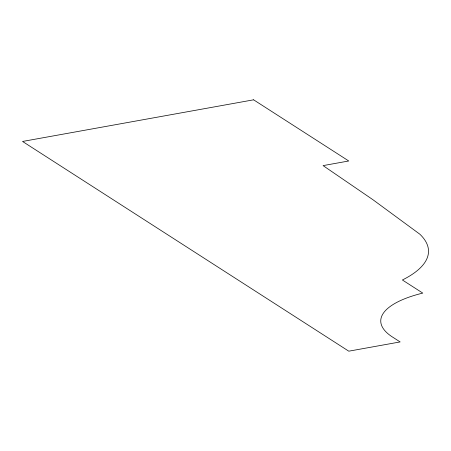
<?xml version="1.0" encoding="UTF-8"?>
<svg xmlns="http://www.w3.org/2000/svg" width="451" height="451" viewBox="0 0 451 451"><rect width="100%" height="100%" fill="white"/><g stroke="black" fill="none" stroke-linecap="round" stroke-linejoin="round"><path stroke-width="0.68" d="M253.609 99.818L22.55 141.456L348.786 351.182L400.133 341.931L393.334 337.562A100.782 34.304 0 0 1 422.779 293.094L402.388 279.986A149.332 50.828 0 0 0 419.842 234.199L372.876 199.675L323.085 165.613L348.758 160.984L253.609 99.818"/></g></svg>
